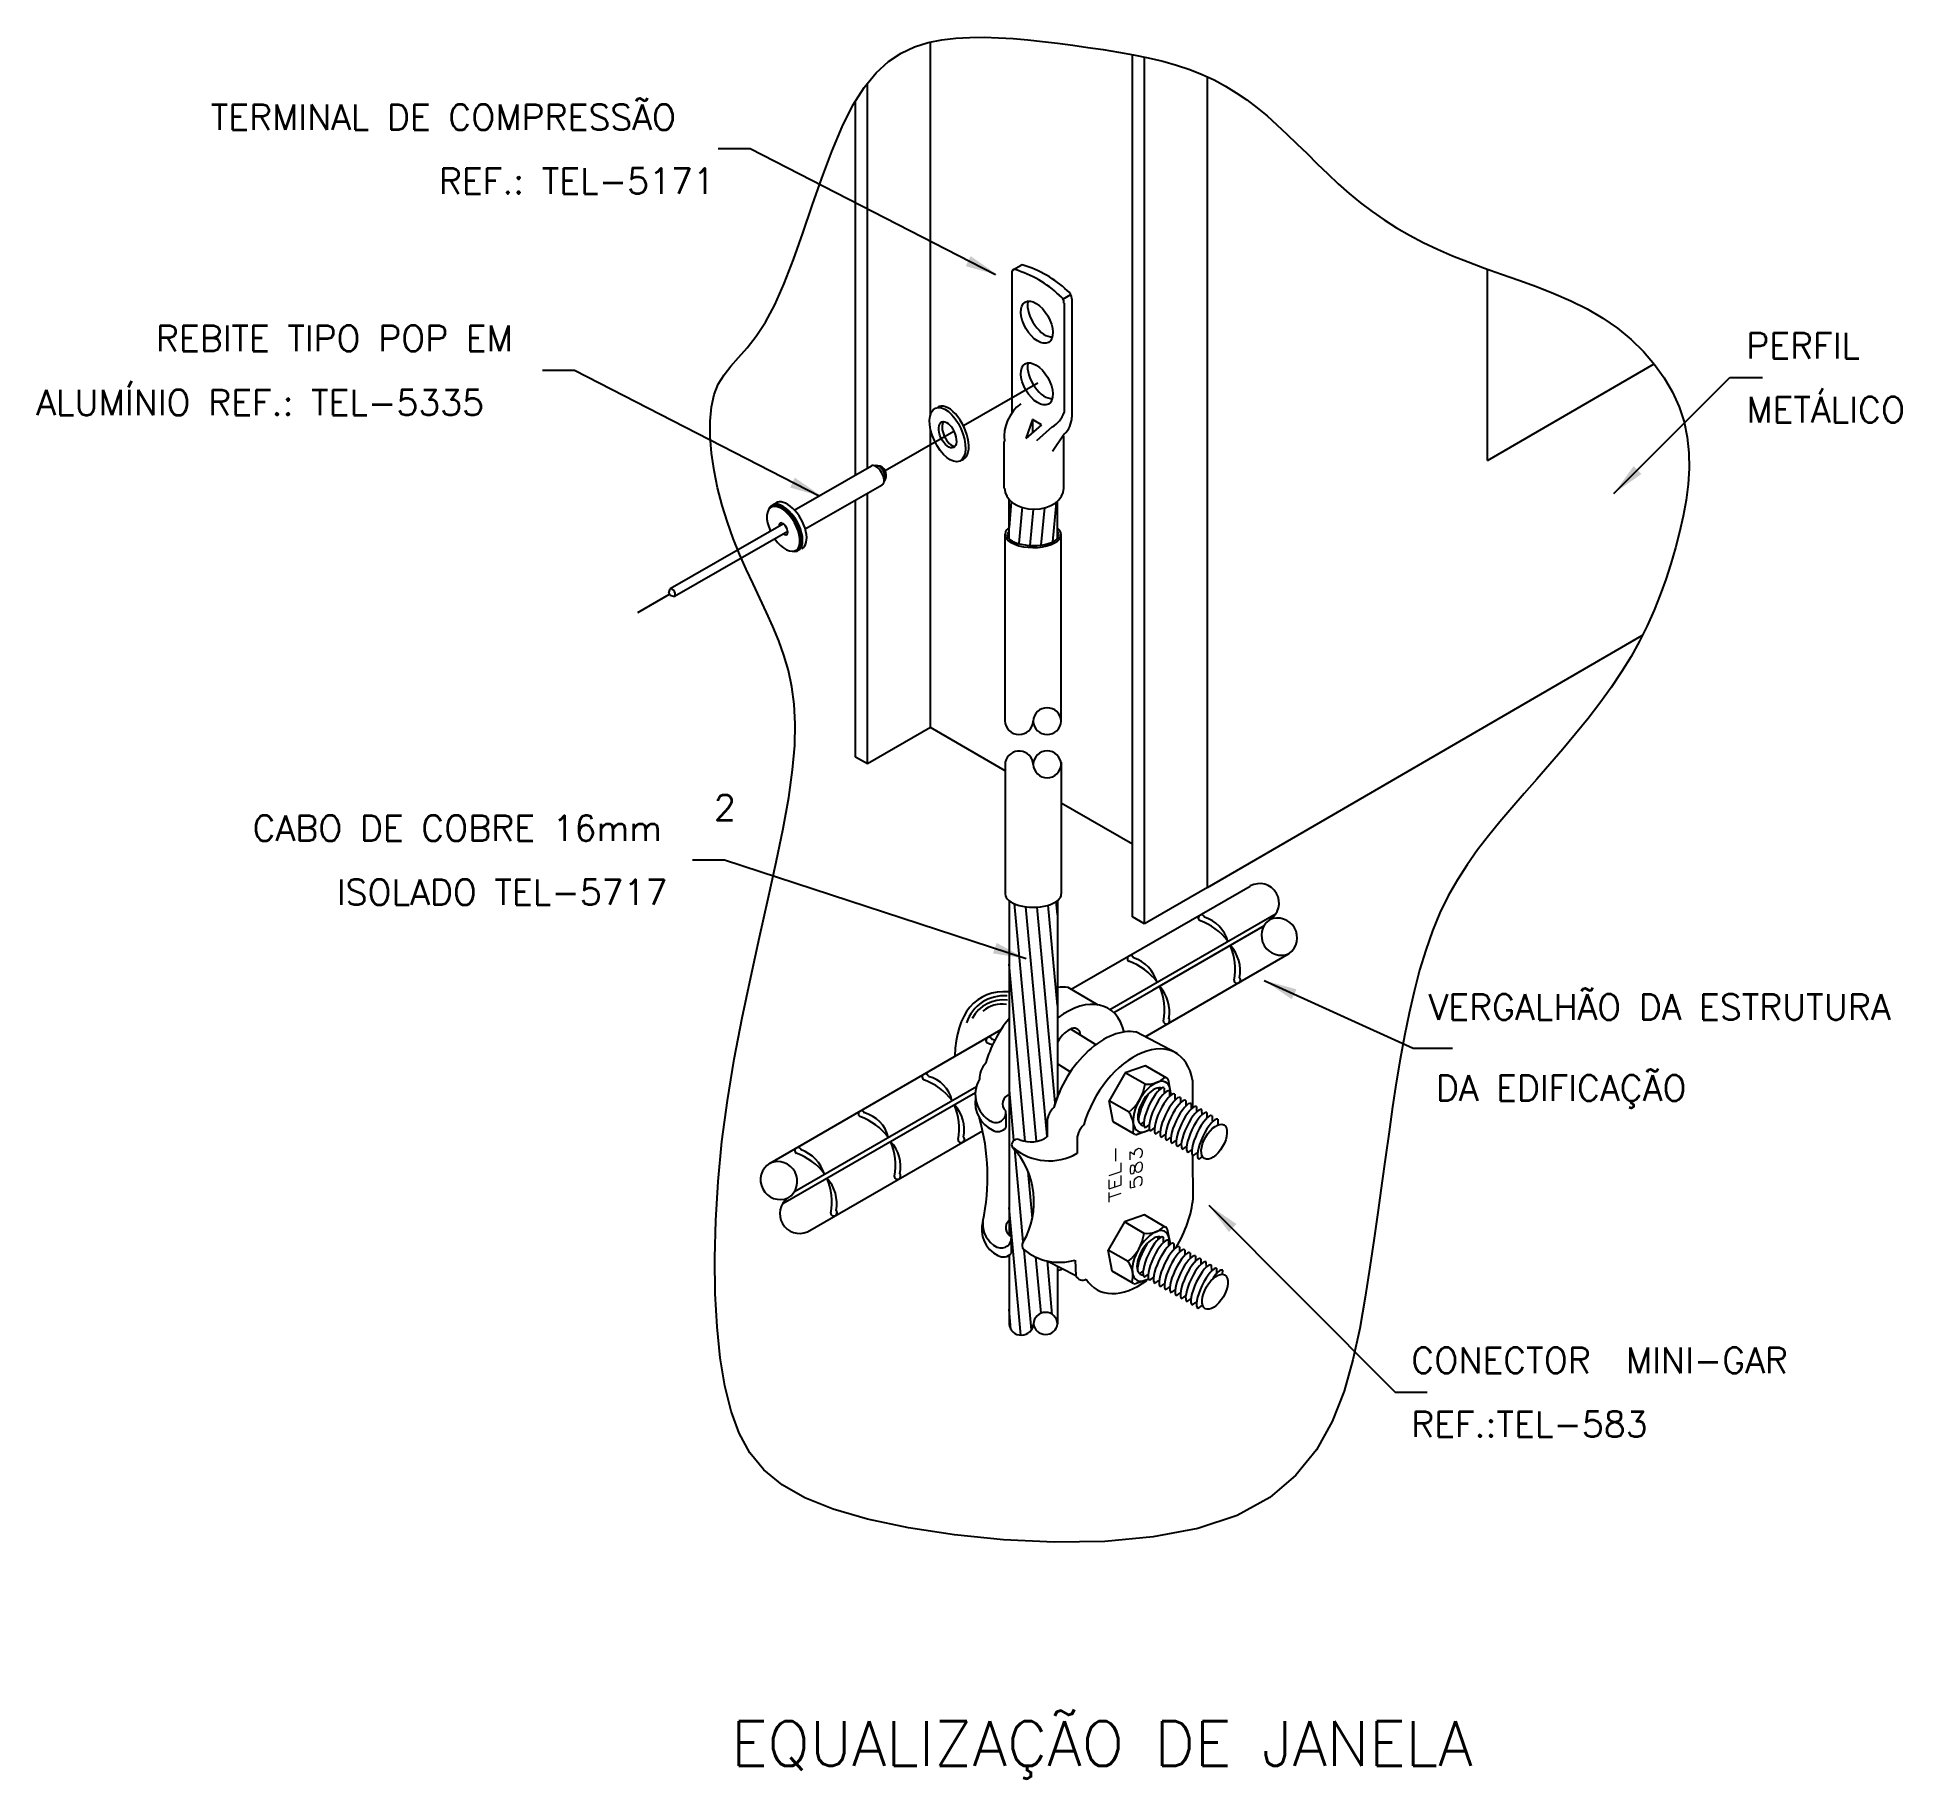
# Model space of a CAD drawing. Header units: millimetres. Extents: x -4771.7 to -4757.1, y -4701.1 to -4687.5.
import ezdxf
from ezdxf.enums import TextEntityAlignment as Align

# ---------------------------------------------------------------- set-up
doc = ezdxf.new("R2010")
doc.units = ezdxf.units.MM
doc.header["$LTSCALE"] = 10
doc.linetypes.add('DASHDOT2', pattern=[0.5, 0.25, -0.125, 0, -0.125])
doc.layers.add('Termotécnica', color=7, linetype='Continuous')
doc.styles.add('140CL', font='romans.shx', dxfattribs={"height": 3.5})
doc.styles.add('r140', font='romans.shx')
doc.styles.add('r80', font='romans.shx')

msp = doc.modelspace()

# ---------------------------------------------------------------- linework, layer by layer
at = {"layer": 'Termotécnica', "color": 3}
for p, q in [((-4764.749, -4690.444), (-4764.749, -4687.521)), ((-4763.168, -4694.372), (-4763.168, -4687.619)), ((-4763.074, -4694.426), (-4763.074, -4687.638)), ((-4762.581, -4694.142), (-4762.581, -4687.794)), ((-4765.242, -4690.857), (-4765.242, -4687.844)), ((-4765.336, -4690.911), (-4765.336, -4687.984)), ((-4760.387, -4690.797), (-4760.387, -4689.299)), ((-4760.387, -4690.797), (-4759.082, -4690.041)), ((-4764.749, -4690.676), (-4764.749, -4690.553)), ((-4764.749, -4692.89), (-4764.749, -4690.676)), ((-4765.101, -4690.881), (-4765.101, -4690.875)), ((-4765.336, -4693.12), (-4765.336, -4691.108)), ((-4765.242, -4693.174), (-4765.242, -4691.054)), ((-4764.165, -4692.836), (-4764.165, -4691.376)), ((-4763.725, -4692.839), (-4763.725, -4691.379)), ((-4761.644, -4693.599), (-4759.175, -4692.166)), ((-4764.749, -4692.89), (-4765.242, -4693.174)), ((-4764.163, -4693.228), (-4764.749, -4692.89)), ((-4765.242, -4693.174), (-4765.336, -4693.12)), ((-4764.163, -4693.159), (-4764.163, -4694.192)), ((-4763.726, -4693.159), (-4763.726, -4694.192)), ((-4763.725, -4693.177), (-4763.725, -4693.481)), ((-4763.168, -4693.803), (-4763.725, -4693.481)), ((-4762.581, -4694.142), (-4761.644, -4693.599)), ((-4762.581, -4694.142), (-4763.074, -4694.426)), ((-4763.074, -4694.426), (-4763.168, -4694.372)), ((-4763.435, -4695.062), (-4763.672, -4694.925)), ((-4762.817, -4695.442), (-4763.14, -4695.273)), ((-4762.698, -4695.65), (-4762.698, -4695.868)), ((-4764.159, -4695.913), (-4764.159, -4696.022)), ((-4763.835, -4695.991), (-4763.835, -4696.095)), ((-4763.601, -4696.127), (-4763.601, -4696.224)), ((-4762.995, -4696.028), (-4763.001, -4696.029)), ((-4762.697, -4696.236), (-4762.694, -4696.589)), ((-4764.115, -4697.005), (-4764.115, -4696.888)), ((-4763.611, -4697.183), (-4763.834, -4697.067)), ((-4763.616, -4697.059), (-4763.611, -4697.183)), ((-4763.002, -4697.197), (-4763.008, -4697.198))]:
    msp.add_line(p, q, dxfattribs=at)
at = {"layer": 'Termotécnica', "color": 2, "ltscale": 1.6}
for p, q in [((-4766.16, -4688.358), (-4766.41, -4688.358)), ((-4764.24, -4689.345), (-4766.16, -4688.358)), ((-4764.1, -4689.303), (-4764.039, -4689.267)), ((-4764.109, -4690.42), (-4764.109, -4689.316)), ((-4763.712, -4689.534), (-4763.649, -4689.498)), ((-4763.641, -4689.531), (-4763.641, -4690.458)), ((-4763.703, -4689.567), (-4763.703, -4690.422)), ((-4767.535, -4690.093), (-4767.785, -4690.093)), ((-4765.616, -4691.08), (-4767.535, -4690.093)), ((-4759.398, -4691.055), (-4758.492, -4690.149)), ((-4758.492, -4690.149), (-4758.234, -4690.149)), ((-4763.95, -4690.478), (-4764.003, -4690.626)), ((-4763.879, -4690.518), (-4764.003, -4690.626)), ((-4763.879, -4690.518), (-4763.95, -4690.478)), ((-4763.797, -4690.535), (-4763.92, -4690.643)), ((-4763.702, -4690.592), (-4763.793, -4690.728)), ((-4766.361, -4693.927), (-4766.611, -4693.927)), ((-4763.999, -4694.7), (-4766.361, -4693.927)), ((-4762.137, -4694.869), (-4760.971, -4695.4)), ((-4760.971, -4695.4), (-4760.662, -4695.4)), ((-4762.57, -4696.629), (-4761.11, -4698.094)), ((-4761.11, -4698.094), (-4760.86, -4698.094))]:
    msp.add_line(p, q, dxfattribs=at)
at = {"layer": 'Termotécnica', "color": 1, "linetype": 'DASHDOT2'}
for p, q in [((-4764.491, -4690.524), (-4763.909, -4690.19)), ((-4765.104, -4690.876), (-4764.565, -4690.567)), ((-4767.041, -4691.988), (-4766.791, -4691.845))]:
    msp.add_line(p, q, dxfattribs=at)
at = {"layer": 'Termotécnica', "color": 1}
for p, q in [((-4763.949, -4690.478), (-4763.949, -4690.579)), ((-4764.116, -4691.122), (-4764.134, -4691.323)), ((-4764.032, -4691.162), (-4764.058, -4691.448)), ((-4763.857, -4691.167), (-4763.884, -4691.46)), ((-4763.766, -4691.126), (-4763.794, -4691.434)), ((-4766.293, -4691.409), (-4766.339, -4691.282)), ((-4763.946, -4691.181), (-4763.972, -4691.464)), ((-4763.919, -4696.129), (-4764.09, -4694.268)), ((-4763.835, -4696.089), (-4764.001, -4694.292)), ((-4763.772, -4695.828), (-4763.913, -4694.295)), ((-4763.755, -4695.067), (-4763.827, -4694.279)), ((-4763.755, -4694.355), (-4763.764, -4694.251)), ((-4764.007, -4696.13), (-4764.134, -4694.743)), ((-4764.095, -4696.121), (-4764.131, -4695.73)), ((-4764.022, -4696.917), (-4764.089, -4696.19)), ((-4763.951, -4696.733), (-4763.985, -4696.365)), ((-4764.042, -4697.648), (-4764.134, -4696.648)), ((-4763.959, -4697.606), (-4764.016, -4696.978)), ((-4763.883, -4697.475), (-4763.924, -4697.035)), ((-4763.795, -4697.486), (-4763.833, -4697.065)), ((-4764.12, -4697.603), (-4764.134, -4697.445))]:
    msp.add_line(p, q, dxfattribs=at)
at = {"layer": 'Termotécnica', "color": 2}
for p, q in [((-4764.171, -4691.014), (-4764.171, -4690.648)), ((-4763.704, -4691.014), (-4763.704, -4690.607)), ((-4765.815, -4691.186), (-4765.211, -4690.839)), ((-4765.18, -4690.841), (-4765.18, -4690.841)), ((-4765.729, -4691.334), (-4765.126, -4690.988)), ((-4765.988, -4691.147), (-4765.96, -4691.131)), ((-4764.134, -4691.41), (-4764.134, -4691.102)), ((-4763.755, -4691.41), (-4763.755, -4691.119)), ((-4765.9, -4691.294), (-4766.786, -4691.802)), ((-4765.866, -4691.353), (-4766.752, -4691.862)), ((-4766.796, -4691.838), (-4766.786, -4691.802)), ((-4766.787, -4691.852), (-4766.796, -4691.838)), ((-4766.787, -4691.852), (-4766.752, -4691.862)), ((-4763.648, -4694.939), (-4762.246, -4694.13)), ((-4764.134, -4694.244), (-4764.134, -4695.025)), ((-4764.134, -4694.244), (-4764.134, -4695.279)), ((-4763.755, -4694.244), (-4763.755, -4695.78)), ((-4763.755, -4694.244), (-4763.755, -4695.279)), ((-4763.345, -4695.096), (-4762.043, -4694.345)), ((-4763.005, -4694.943), (-4762.135, -4694.44)), ((-4763.068, -4695.311), (-4761.941, -4694.659)), ((-4763.313, -4695.12), (-4763.005, -4694.943)), ((-4764.134, -4695.025), (-4764.134, -4696.648)), ((-4766.005, -4696.3), (-4764.195, -4695.255)), ((-4763.457, -4695.37), (-4763.649, -4695.25)), ((-4763.654, -4695.586), (-4763.755, -4695.522)), ((-4763.065, -4695.537), (-4763.224, -4695.592)), ((-4762.899, -4695.634), (-4763.065, -4695.537)), ((-4763.224, -4695.592), (-4763.351, -4695.812)), ((-4763.069, -4695.682), (-4763.224, -4695.592)), ((-4762.864, -4695.767), (-4762.886, -4695.651)), ((-4765.905, -4696.617), (-4764.397, -4695.746)), ((-4765.814, -4696.522), (-4764.389, -4695.699)), ((-4763.194, -4695.901), (-4763.351, -4695.812)), ((-4763.319, -4695.976), (-4763.351, -4695.812)), ((-4762.961, -4695.71), (-4762.961, -4695.731)), ((-4762.92, -4695.712), (-4762.919, -4695.755)), ((-4762.878, -4695.736), (-4762.878, -4695.779)), ((-4762.836, -4695.76), (-4762.836, -4695.803)), ((-4762.792, -4695.786), (-4762.791, -4695.829)), ((-4762.75, -4695.809), (-4762.75, -4695.852)), ((-4762.709, -4695.833), (-4762.708, -4695.876)), ((-4763.152, -4696.073), (-4763.319, -4695.976)), ((-4763.105, -4695.997), (-4763.077, -4695.976)), ((-4762.667, -4695.857), (-4762.666, -4695.9)), ((-4762.626, -4695.881), (-4762.625, -4695.924)), ((-4762.584, -4695.904), (-4762.584, -4695.947)), ((-4762.544, -4695.929), (-4762.543, -4695.972)), ((-4762.5, -4695.956), (-4762.499, -4695.999)), ((-4765.711, -4696.837), (-4764.341, -4696.046)), ((-4763.033, -4696.041), (-4763.131, -4696.075)), ((-4763.066, -4696.023), (-4763.036, -4696)), ((-4763.024, -4696.047), (-4762.994, -4696.024)), ((-4762.982, -4696.071), (-4762.955, -4696.051)), ((-4762.938, -4696.098), (-4762.911, -4696.077)), ((-4762.897, -4696.121), (-4762.869, -4696.1)), ((-4762.855, -4696.145), (-4762.827, -4696.124)), ((-4762.813, -4696.169), (-4762.785, -4696.148)), ((-4762.772, -4696.192), (-4762.744, -4696.171)), ((-4762.731, -4696.216), (-4762.703, -4696.195)), ((-4762.69, -4696.241), (-4762.662, -4696.22)), ((-4762.646, -4696.268), (-4762.618, -4696.247)), ((-4764.134, -4696.648), (-4764.134, -4696.861)), ((-4763.072, -4696.706), (-4763.231, -4696.761)), ((-4762.906, -4696.803), (-4763.072, -4696.706)), ((-4763.231, -4696.761), (-4763.358, -4696.981)), ((-4763.076, -4696.851), (-4763.231, -4696.761)), ((-4762.871, -4696.936), (-4762.893, -4696.82)), ((-4763.201, -4697.07), (-4763.358, -4696.981)), ((-4763.326, -4697.145), (-4763.358, -4696.981)), ((-4762.968, -4696.879), (-4762.968, -4696.9)), ((-4762.968, -4696.879), (-4762.968, -4696.9)), ((-4762.927, -4696.881), (-4762.926, -4696.924)), ((-4762.885, -4696.905), (-4762.885, -4696.948)), ((-4762.843, -4696.929), (-4762.843, -4696.972)), ((-4762.799, -4696.955), (-4762.799, -4696.998)), ((-4762.758, -4696.978), (-4762.757, -4697.021)), ((-4762.716, -4697.002), (-4762.715, -4697.045)), ((-4764.134, -4697.022), (-4764.134, -4697.564)), ((-4763.755, -4697.108), (-4763.755, -4697.558)), ((-4763.159, -4697.242), (-4763.326, -4697.145)), ((-4763.112, -4697.166), (-4763.084, -4697.145)), ((-4763.112, -4697.166), (-4763.084, -4697.145)), ((-4762.674, -4697.026), (-4762.673, -4697.069)), ((-4762.633, -4697.05), (-4762.632, -4697.093)), ((-4762.592, -4697.073), (-4762.591, -4697.116)), ((-4762.551, -4697.098), (-4762.55, -4697.141)), ((-4762.509, -4697.124), (-4762.509, -4697.167)), ((-4762.462, -4697.139), (-4762.465, -4697.171)), ((-4763.04, -4697.21), (-4763.138, -4697.244)), ((-4763.073, -4697.192), (-4763.043, -4697.169)), ((-4763.031, -4697.216), (-4763.001, -4697.193)), ((-4762.989, -4697.24), (-4762.962, -4697.22)), ((-4762.945, -4697.267), (-4762.918, -4697.246)), ((-4762.904, -4697.29), (-4762.876, -4697.269)), ((-4762.862, -4697.314), (-4762.834, -4697.293)), ((-4762.82, -4697.338), (-4762.793, -4697.317)), ((-4762.779, -4697.361), (-4762.752, -4697.34)), ((-4762.738, -4697.385), (-4762.71, -4697.364)), ((-4762.697, -4697.41), (-4762.669, -4697.389)), ((-4762.654, -4697.439), (-4762.619, -4697.412))]:
    msp.add_line(p, q, dxfattribs=at)
at = {"layer": 'Termotécnica', "color": 1}
for points in [[(-4766.339, -4691.282), (-4766.38, -4691.149), (-4766.415, -4691.012), (-4766.442, -4690.875), (-4766.462, -4690.74), (-4766.473, -4690.611), (-4766.474, -4690.489), (-4766.464, -4690.378), (-4766.443, -4690.281), (-4766.41, -4690.199), (-4766.365, -4690.127), (-4766.312, -4690.06), (-4766.251, -4689.992), (-4766.184, -4689.915), (-4766.113, -4689.825), (-4766.04, -4689.715), (-4765.967, -4689.579), (-4765.894, -4689.413), (-4765.822, -4689.223), (-4765.749, -4689.017), (-4765.675, -4688.802), (-4765.6, -4688.587), (-4765.522, -4688.379), (-4765.441, -4688.186), (-4765.356, -4688.016), (-4765.267, -4687.876), (-4765.174, -4687.763), (-4765.077, -4687.674), (-4764.977, -4687.607), (-4764.873, -4687.559), (-4764.768, -4687.525), (-4764.66, -4687.504), (-4764.551, -4687.491), (-4764.44, -4687.485), (-4764.329, -4687.484), (-4764.216, -4687.487), (-4764.102, -4687.494), (-4763.987, -4687.504), (-4763.871, -4687.516), (-4763.754, -4687.531), (-4763.635, -4687.546), (-4763.516, -4687.563), (-4763.396, -4687.58), (-4763.277, -4687.599), (-4763.159, -4687.62), (-4763.044, -4687.644), (-4762.931, -4687.671), (-4762.823, -4687.701), (-4762.719, -4687.735), (-4762.622, -4687.774), (-4762.529, -4687.818), (-4762.44, -4687.866), (-4762.355, -4687.918), (-4762.273, -4687.974), (-4762.192, -4688.035), (-4762.114, -4688.1), (-4762.036, -4688.169), (-4761.958, -4688.242), (-4761.88, -4688.317), (-4761.801, -4688.395), (-4761.721, -4688.474), (-4761.639, -4688.553), (-4761.556, -4688.631), (-4761.471, -4688.706), (-4761.383, -4688.779), (-4761.292, -4688.848), (-4761.198, -4688.914), (-4761.1, -4688.975), (-4760.998, -4689.034), (-4760.892, -4689.09), (-4760.78, -4689.143), (-4760.663, -4689.194), (-4760.54, -4689.243), (-4760.412, -4689.291), (-4760.278, -4689.338), (-4760.142, -4689.385), (-4760.005, -4689.435), (-4759.869, -4689.489), (-4759.736, -4689.547), (-4759.607, -4689.611), (-4759.484, -4689.683), (-4759.369, -4689.762), (-4759.263, -4689.85), (-4759.166, -4689.944), (-4759.08, -4690.045)], [(-4759.08, -4690.045), (-4759.004, -4690.151), (-4758.94, -4690.262), (-4758.888, -4690.377), (-4758.849, -4690.495), (-4758.824, -4690.615), (-4758.811, -4690.737), (-4758.809, -4690.86), (-4758.817, -4690.984), (-4758.833, -4691.109), (-4758.855, -4691.234), (-4758.884, -4691.359), (-4758.917, -4691.483), (-4758.952, -4691.606), (-4758.992, -4691.729), (-4759.035, -4691.85), (-4759.084, -4691.971), (-4759.137, -4692.092), (-4759.197, -4692.212), (-4759.264, -4692.333), (-4759.338, -4692.454), (-4759.419, -4692.576), (-4759.508, -4692.697), (-4759.601, -4692.819), (-4759.699, -4692.939), (-4759.799, -4693.059), (-4759.9, -4693.177), (-4760.001, -4693.293), (-4760.101, -4693.406), (-4760.198, -4693.517), (-4760.291, -4693.627), (-4760.381, -4693.737), (-4760.467, -4693.848), (-4760.548, -4693.963), (-4760.624, -4694.082), (-4760.695, -4694.207), (-4760.76, -4694.34), (-4760.819, -4694.482), (-4760.872, -4694.632), (-4760.92, -4694.79), (-4760.963, -4694.955), (-4761.002, -4695.126), (-4761.038, -4695.303), (-4761.071, -4695.485), (-4761.102, -4695.671), (-4761.131, -4695.86), (-4761.159, -4696.054), (-4761.187, -4696.253), (-4761.215, -4696.458), (-4761.244, -4696.669), (-4761.275, -4696.887), (-4761.309, -4697.114), (-4761.346, -4697.349), (-4761.388, -4697.594), (-4761.441, -4697.841), (-4761.51, -4698.087), (-4761.604, -4698.323), (-4761.728, -4698.545), (-4761.889, -4698.745), (-4762.093, -4698.919), (-4762.347, -4699.059), (-4762.655, -4699.161), (-4763.005, -4699.227), (-4763.385, -4699.262), (-4763.78, -4699.268), (-4764.177, -4699.251), (-4764.562, -4699.212), (-4764.921, -4699.157), (-4765.241, -4699.089), (-4765.51, -4699.011), (-4765.732, -4698.922), (-4765.911, -4698.82), (-4766.053, -4698.702), (-4766.163, -4698.568), (-4766.247, -4698.415), (-4766.31, -4698.242), (-4766.358, -4698.045), (-4766.394, -4697.825), (-4766.419, -4697.583), (-4766.434, -4697.321), (-4766.438, -4697.043), (-4766.43, -4696.75), (-4766.412, -4696.445), (-4766.381, -4696.132), (-4766.339, -4695.811), (-4766.286, -4695.487), (-4766.224, -4695.163), (-4766.156, -4694.843), (-4766.087, -4694.53), (-4766.019, -4694.229), (-4765.956, -4693.944), (-4765.901, -4693.679), (-4765.857, -4693.437), (-4765.828, -4693.221), (-4765.812, -4693.03), (-4765.809, -4692.859), (-4765.817, -4692.707), (-4765.835, -4692.569), (-4765.861, -4692.442), (-4765.896, -4692.323), (-4765.936, -4692.21), (-4765.982, -4692.098), (-4766.032, -4691.988), (-4766.084, -4691.877), (-4766.138, -4691.764), (-4766.191, -4691.65), (-4766.244, -4691.532), (-4766.293, -4691.409)]]:
    msp.add_lwpolyline(points, dxfattribs=at)
at = {"layer": 'Termotécnica', "color": 2, "ltscale": 1.6}
for centre, radius, start, end in [((-4764.032, -4689.287), 0.0209, 67.0065, 109.3805), ((-4764.282, -4690.114), 0.885, 46.94, 73.06), ((-4764.344, -4690.15), 0.885, 46.94, 73.06), ((-4763.886, -4690.366), 0.191, 297.8728, 342.963), ((-4763.832, -4690.452), 0.191, 312.9532, 358.0435)]:
    msp.add_arc(centre, radius, start, end, dxfattribs=at)
at = {"layer": 'Termotécnica', "color": 2}
for centre, radius, start, end in [((-4764.094, -4689.316), 0.0147, 60, 180), ((-4763.777, -4689.567), 0.0735, 0, 60), ((-4763.715, -4689.531), 0.0735, 360, 60), ((-4763.847, -4690.614), 0.325, 126.8131, 186.0154), ((-4765.167, -4690.912), 0.0726, 334.6937, 84.3889), ((-4763.835, -4692.834), 0.11, 182.7796, 357.2204), ((-4763.835, -4693.182), 0.11, 2.7796, 177.2204), ((-4762.173, -4694.264), 0.153, 301.3054, 118.6946), ((-4762.628, -4694.38), 0.0248, 16.0461, 236.6257), ((-4762.69, -4694.64), 0.28, 15.8438, 72.2469), ((-4762.799, -4694.846), 0.473, 36.7868, 70.623), ((-4762.003, -4694.518), 0.154, 126.2448, 293.7552), ((-4762.626, -4694.796), 0.302, 349.9094, 42), ((-4762.836, -4694.781), 0.473, 349.377, 23.2132), ((-4763.182, -4694.7), 0.0248, 16.0461, 236.6257), ((-4763.353, -4695.166), 0.473, 36.7868, 70.623), ((-4763.244, -4694.96), 0.28, 15.8438, 72.2469), ((-4763.39, -4695.1), 0.473, 349.377, 23.2132), ((-4763.18, -4695.116), 0.302, 349.9094, 42), ((-4762.347, -4694.866), 0.0248, 183.3743, 43.9539), ((-4762.901, -4695.186), 0.0248, 183.3743, 43.9539), ((-4764.29, -4695.339), 0.0248, 16.0461, 236.6257), ((-4764.461, -4695.806), 0.473, 65.2086, 70.623), ((-4764.327, -4695.576), 0.251, 70.9102, 75.9145), ((-4764.789, -4695.627), 0.0248, 16.0461, 236.6257), ((-4764.959, -4696.094), 0.473, 36.7868, 70.623), ((-4764.826, -4695.864), 0.251, 12.1762, 75.9145), ((-4762.822, -4696.148), 1.002, 152.5926, 163.5501), ((-4763.404, -4695.635), 0.338, 307.9752, 352.0031), ((-4763.048, -4695.486), 0.196, 263.8935, 314.4182), ((-4762.911, -4695.655), 0.0254, 10.8835, 60), ((-4765.288, -4695.915), 0.0248, 16.0461, 236.6257), ((-4765.458, -4696.382), 0.473, 36.7868, 70.623), ((-4765.325, -4696.151), 0.251, 12.1762, 75.9145), ((-4764.77, -4696.039), 0.286, 348.3834, 43.5259), ((-4764.997, -4696.028), 0.473, 349.377, 23.2132), ((-4763.354, -4696.017), 0.196, 345.499, 36.1892), ((-4765.496, -4696.316), 0.473, 349.377, 23.2132), ((-4765.269, -4696.327), 0.286, 348.3834, 43.5259), ((-4764.508, -4696.114), 0.0248, 183.3743, 43.9539), ((-4763.139, -4696.051), 0.0254, 240, 289.1154), ((-4765.786, -4696.203), 0.0248, 16.0461, 236.6257), ((-4765.957, -4696.669), 0.473, 36.7868, 70.623), ((-4765.862, -4696.477), 0.298, 17.6433, 70.4474), ((-4765.945, -4696.442), 0.154, 301.6781, 113.0779), ((-4765.777, -4696.617), 0.295, 349.2618, 42.6475), ((-4765.994, -4696.604), 0.473, 349.377, 23.2132), ((-4765.007, -4696.402), 0.0248, 183.3743, 43.9539), ((-4765.774, -4696.697), 0.154, 126.2448, 293.7552), ((-4765.505, -4696.689), 0.0248, 183.3743, 43.9539), ((-4763.411, -4696.804), 0.338, 307.9752, 352.0031), ((-4763.055, -4696.655), 0.196, 263.8935, 314.4182), ((-4762.918, -4696.824), 0.0254, 10.8835, 60), ((-4763.361, -4697.186), 0.196, 345.499, 36.1892), ((-4763.147, -4697.22), 0.0254, 240, 289.1154), ((-4764.038, -4697.551), 0.0963, 186.4994, 355.7899), ((-4763.848, -4697.563), 0.0941, 2.7796, 177.2204), ((-4763.848, -4697.554), 0.0941, 182.7796, 183.3442)]:
    msp.add_arc(centre, radius, start, end, dxfattribs=at)
at = {"layer": 'Termotécnica', "color": 3}
for centre, radius, start, end in [((-4763.835, -4692.844), 0.11, 2.7796, 177.2204), ((-4764.055, -4692.833), 0.111, 181.8559, 356.5971), ((-4764.055, -4693.184), 0.111, 3.4029, 167.2118), ((-4763.835, -4693.172), 0.11, 182.7796, 357.2204), ((-4764.159, -4695.764), 0.239, 149.4993, 241.9649), ((-4764.159, -4695.825), 0.24, 171.82, 243.8627), ((-4764.112, -4695.835), 0.0726, 103.2019, 228.1974), ((-4764.172, -4695.697), 0.0805, 303.0167, 303.4814), ((-4765.995, -4696.406), 1.693, 348.0445, 15.6756), ((-4764.237, -4695.904), 0.0786, 236.8199, 10.6126), ((-4764.222, -4695.973), 0.0801, 237.5263, 321.9527), ((-4764.07, -4696.157), 0.0436, 62.2153, 179.2121), ((-4763.965, -4695.899), 0.235, 248.8739, 303.5238), ((-4764.086, -4696.158), 0.0273, 176.6009, 241.1585), ((-4764.564, -4696.604), 0.626, 329.923, 43.3213), ((-4763.82, -4695.845), 0.437, 230.2316, 300.0515), ((-4764.126, -4696.822), 0.222, 162.7511, 244.8403), ((-4764.137, -4696.776), 0.203, 174.4855, 243.347), ((-4764.089, -4696.807), 0.071, 129.8564, 246.87), ((-4764.194, -4696.886), 0.0786, 236.8199, 10.6126), ((-4764.178, -4696.955), 0.0801, 237.5263, 321.9527), ((-4763.986, -4696.945), 0.0455, 143.7261, 223.2491), ((-4763.739, -4696.64), 0.437, 230.2316, 286.2677), ((-4763.558, -4697.157), 0.0592, 206.067, 299.6769)]:
    msp.add_arc(centre, radius, start, end, dxfattribs=at)
at = {"layer": 'Termotécnica', "color": 1}
for centre, radius, start, end in [((-4762.032, -4694.535), 0.154, 306.2448, 113.7552), ((-4764.174, -4695.297), 0.307, 85.0641, 161.8771), ((-4764.183, -4695.29), 0.268, 81.8519, 152.8044), ((-4764.186, -4695.294), 0.239, 82.349, 129.5785), ((-4765.925, -4696.431), 0.154, 121.6781, 293.0779), ((-4763.848, -4697.548), 0.0944, 185.4298, 353.7096)]:
    msp.add_arc(centre, radius, start, end, dxfattribs=at)
at = {"layer": 'Termotécnica', "color": 2, "ltscale": 1.6}
for centre in [(-4763.916, -4689.715), (-4763.916, -4690.198)]:
    msp.add_ellipse(centre, major_axis=(-0.091, 0.158), ratio=0.539103, dxfattribs=at)
for centre in [(-4763.865, -4689.664), (-4763.865, -4690.147)]:
    msp.add_ellipse(centre, major_axis=(-0.091, 0.158), ratio=0.531794, start_param=0.55568, end_param=2.924098, dxfattribs=at)
at = {"layer": 'Termotécnica', "color": 2}
for centre, major_axis, ratio in [((-4764.615, -4690.595), (0.095, -0.207), 0.500279), ((-4764.615, -4690.596), (-0.046, 0.101), 0.509483), ((-4762.528, -4696.133), (0.076, 0.132), 0.500279), ((-4762.522, -4697.308), (0.076, 0.132), 0.500279)]:
    msp.add_ellipse(centre, major_axis=major_axis, ratio=ratio, dxfattribs=at)
for centre, major_axis, ratio, start_param, end_param in [((-4764.589, -4690.584), (-0.095, 0.207), 0.500279, 3.016969, 6.410147), ((-4764.589, -4690.584), (-0.046, 0.101), 0.509483, 0.251769, 2.892139), ((-4765.169, -4690.914), (-0.0426, 0.0742), 0.509483, 3.141593, 6.283185), ((-4765.146, -4690.9), (-0.0341, 0.0594), 0.509483, 3.141593, 6.283185), ((-4765.9, -4691.333), (-0.097, 0.169), 0.509483, 1.745292, 7.678544), ((-4765.886, -4691.325), (-0.102, 0.178), 0.509483, 2.717596, 6.713621), ((-4765.854, -4691.307), (-0.102, 0.178), 0.509483, 3.101035, 6.326602), ((-4765.9, -4691.333), (-0.0256, 0.0445), 0.509483, 2.298481, 7.126826), ((-4766.769, -4691.832), (-0.017, 0.0297), 0.509483, 3.141593, 6.283185), ((-4763.856, -4695.892), (-0.487, 0.893), 0.564445, -0.35854, 0.79122), ((-4763.016, -4695.858), (0.11, 0.191), 0.500279, -0.848217, 3.871922), ((-4763.016, -4695.858), (0.083, 0.143), 0.500279, 0.054577, 3.421654), ((-4763.023, -4697.027), (0.11, 0.191), 0.500279, -0.848217, 3.871922), ((-4763.023, -4697.027), (0.083, 0.143), 0.500279, 0.054577, 3.421654)]:
    msp.add_ellipse(centre, major_axis=major_axis, ratio=ratio, start_param=start_param, end_param=end_param, dxfattribs=at)
at = {"layer": 'Termotécnica', "color": 2, "linetype": 'Continuous'}
msp.add_ellipse((-4763.937, -4691.014), major_axis=(0.233, 0), ratio=0.708671, start_param=3.141593, end_param=6.283185, dxfattribs=at)
at = {"layer": 'Termotécnica', "color": 1}
for centre, major_axis, ratio, start_param, end_param in [((-4765.891, -4691.328), (-0.098, 0.171), 0.509483, 2.955779, 6.509523), ((-4763.035, -4695.844), (0.074, 0.157), 0.279135, 1.113206, 2.629751), ((-4762.992, -4695.867), (0.074, 0.157), 0.281547, 0, 3.124318), ((-4762.952, -4695.892), (0.074, 0.157), 0.281547, 0, 3.124318), ((-4762.91, -4695.916), (0.074, 0.157), 0.281547, 0, 3.124318), ((-4762.865, -4695.943), (0.074, 0.157), 0.281547, 0, 3.124318), ((-4762.824, -4695.966), (0.074, 0.157), 0.281547, 0, 3.124318), ((-4762.782, -4695.99), (0.074, 0.157), 0.281547, 0, 3.124318), ((-4762.74, -4696.014), (0.074, 0.157), 0.281547, 0, 3.124318), ((-4762.699, -4696.037), (0.074, 0.157), 0.281547, 0, 3.124318), ((-4762.658, -4696.061), (0.074, 0.157), 0.281547, 0, 3.124318), ((-4762.617, -4696.086), (0.074, 0.157), 0.281547, 0, 3.124318), ((-4762.573, -4696.113), (0.074, 0.157), 0.281547, 0, 3.124318), ((-4763.043, -4697.013), (0.074, 0.157), 0.279135, 1.113206, 2.629751), ((-4763.043, -4697.013), (0.074, 0.157), 0.279135, 1.113206, 2.629751), ((-4762.999, -4697.036), (0.074, 0.157), 0.281547, 0, 3.124318), ((-4762.959, -4697.061), (0.074, 0.157), 0.281547, 0, 3.124318), ((-4762.917, -4697.086), (0.074, 0.157), 0.281547, 0, 3.124318), ((-4762.873, -4697.112), (0.074, 0.157), 0.281547, 0, 3.124318), ((-4762.831, -4697.135), (0.074, 0.157), 0.281547, 0, 3.124318), ((-4762.789, -4697.159), (0.074, 0.157), 0.281547, 0, 3.124318), ((-4762.748, -4697.183), (0.074, 0.157), 0.281547, 0, 3.124318), ((-4762.706, -4697.206), (0.074, 0.157), 0.281547, 0, 3.124318), ((-4762.665, -4697.23), (0.074, 0.157), 0.281547, 0, 3.124318), ((-4762.624, -4697.255), (0.074, 0.157), 0.281547, 0, 3.124318), ((-4762.58, -4697.282), (0.074, 0.157), 0.281547, 0, 3.124318), ((-4762.533, -4697.29), (0.072, 0.151), 0.279135, 0, 1.149387)]:
    msp.add_ellipse(centre, major_axis=major_axis, ratio=ratio, start_param=start_param, end_param=end_param, dxfattribs=at)
at = {"layer": 'Termotécnica', "color": 3}
for centre, major_axis, ratio, start_param, end_param in [((-4763.945, -4691.377), (-0.22, 0.001), 0.465405, -0.541203, 3.666421), ((-4763.945, -4691.382), (0.201, 0), 0.405648, 2.794543, 6.615684), ((-4763.944, -4694.194), (-0.219, 0), 0.463761, -0.018229, 3.16026), ((-4763.902, -4695.483), (0.306, 0.53), 0.605501, 0.216017, 0.420798), ((-4763.664, -4695.618), (0.306, 0.53), 0.605501, -0.576931, 0.960126), ((-4763.902, -4695.483), (0.306, 0.53), 0.605501, 1.310841, 1.96829), ((-4763.37, -4695.831), (0.306, 0.53), 0.605501, 0.216017, 1.965708), ((-4763.682, -4695.393), (0.083, 0.143), 0.500279, -0.599773, 1.572682), ((-4763.135, -4695.967), (0.306, 0.53), 0.605501, -0.636084, 1.965708), ((-4764.282, -4695.589), (0.0571, 0.0988), 0.61415, 1.176012, 2.444905), ((-4763.753, -4695.938), (0.0571, 0.0988), 0.61415, 1.131756, 2.444905), ((-4763.518, -4696.073), (0.0571, 0.0988), 0.61415, 1.131756, 2.452782), ((-4763.138, -4696.754), (0.308, 0.535), 0.605501, 4.674499, 5.367505), ((-4763.652, -4696.585), (0.308, 0.535), 0.605501, 3.67302, 3.761943), ((-4763.138, -4696.755), (0.308, 0.535), 0.605501, 2.834828, 4.086533)]:
    msp.add_ellipse(centre, major_axis=major_axis, ratio=ratio, start_param=start_param, end_param=end_param, dxfattribs=at)
at = {"layer": 'Termotécnica', "color": 2, "ltscale": 1.6}
for points in [[(-4764.472, -4689.276), (-4764.435, -4689.197), (-4764.219, -4689.347)], [(-4759.183, -4690.904), (-4759.244, -4690.842), (-4759.398, -4691.055)], [(-4765.847, -4691.01), (-4765.811, -4690.932), (-4765.595, -4691.082)], [(-4764.259, -4694.658), (-4764.231, -4694.576), (-4763.999, -4694.7)], [(-4761.92, -4695.017), (-4761.883, -4694.939), (-4762.137, -4694.869)], [(-4762.353, -4696.777), (-4762.413, -4696.839), (-4762.57, -4696.629)]]:
    msp.add_solid(points, dxfattribs=at)

# ---------------------------------------------------------------- texts
at = {"layer": 'Termotécnica', "color": 2, "style": 'r80'}
for s, p in [('TERMINAL DE COMPRESSÃO', (-4770.384, -4688.209)), ('REF.: TEL-5171', (-4768.598, -4688.709)), ('REBITE TIPO POP EM', (-4770.813, -4689.941)), ('PERFIL', (-4758.363, -4689.999)), ('ALUMÍNIO REF.: TEL-5335', (-4771.75, -4690.444)), ('METÁLICO', (-4758.362, -4690.5)), ('2', (-4766.444, -4693.615)), ('CABO DE COBRE 16mm', (-4770.056, -4693.777)), (' ISOLADO TEL-5717', (-4769.534, -4694.278)), ('VERGALHÃO DA ESTRUTURA ', (-4760.85, -4695.178)), ('DA EDIFICAÇÃO', (-4760.793, -4695.812)), ('CONECTOR  MINI-GAR', (-4760.985, -4697.944)), ('REF.:TEL-583', (-4760.986, -4698.444))]:
    msp.add_text(s, height=0.2, dxfattribs=at).set_placement(p)
at = {"layer": 'Termotécnica', "color": 3, "extrusion": (0.725409, -0.22632, 0.650048), "style": '140CL'}
for s, p in [('TEL-', (-5901.912, 2046.732, -2392.358)), ('583', (-5901.824, 2046.51, -2392.358))]:
    msp.add_text(s, height=0.1361, rotation=25.5495, dxfattribs=at).set_placement(p, align=Align.MIDDLE)
at = {"layer": 'Termotécnica', "color": 5, "style": 'r140'}
msp.add_text('EQUALIZAÇÃO DE JANELA', height=0.35, dxfattribs=at).set_placement((-4763.407, -4701.126), align=Align.BOTTOM_CENTER)

doc.saveas('drawing.dxf')
